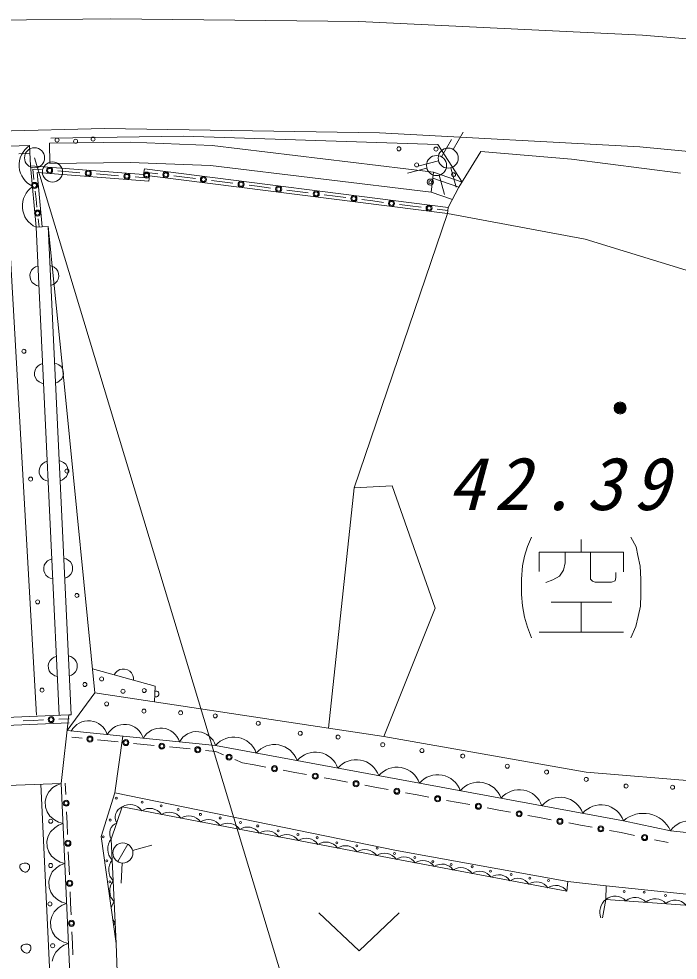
# Model space of a CAD drawing. Units: millimetres, scale not verified. Extents: x 40000 to 680000, y 20000 to 380000.
# Drawn here: x 516460 to 532873, y 264394 to 287835 of the extents above; entities that cross this region are included whole.
import ezdxf

# ---------------------------------------------------------------- set-up
doc = ezdxf.new("R2010")
doc.units = ezdxf.units.MM
doc.header["$LTSCALE"] = 1000
doc.linetypes.add('CHAIN', pattern=[18.5, 12, -1.5, 3.5, -1.5])
doc.layers.add('S-BGD', color=7, linetype='Continuous', lineweight=13)
doc.layers.add('S-BMK', color=1, linetype='CHAIN', lineweight=13)
doc.styles.add('ＭＳ ゴシック', font='')
doc.styles.get('ＭＳ ゴシック').set_extended_font_data('MS Gothic')

msp = doc.modelspace()

# ---------------------------------------------------------------- linework, layer by layer
at = {"layer": 'S-BGD'}
for p, q in [((513545, 284987), (518594, 285100)), ((518594, 285100), (525442, 284999)), ((520563, 284911), (517260, 284862)), ((526889, 284709), (520563, 284911)), ((525442, 284999), (531917, 284645)), ((527234, 284832), (526984, 284399)), ((527524, 285016), (527274, 284583)), ((516727, 284679), (513868, 284599)), ((516903, 270496), (516098, 284661)), ((516727, 284679), (516752, 284175)), ((517224, 284736), (519236, 284761)), ((517224, 284736), (517230, 284236)), ((519236, 284761), (521273, 284683)), ((521273, 284683), (526783, 284017)), ((527497, 283771), (526889, 284709)), ((531917, 284645), (541870, 283697)), ((516733, 284479), (516460, 284471)), ((516852, 284375), (525721, 255012)), ((527961, 284534), (527417, 283640)), ((530218, 284338), (527961, 284534)), ((532928, 283990), (530218, 284338)), ((519567, 283956), (516752, 284175)), ((516752, 284175), (516888, 282646)), ((519229, 284261), (517230, 284236)), ((521234, 284184), (519229, 284261)), ((526723, 283520), (521234, 284184)), ((526618, 284118), (526135, 283988)), ((526909, 284301), (526426, 284172)), ((527214, 284125), (527344, 283642)), ((517021, 284079), (516808, 284095)), ((516836, 283836), (516808, 284095)), ((519696, 283795), (516917, 284012)), ((516917, 284012), (517037, 282659)), ((517708, 284025), (517433, 284047)), ((517708, 284025), (517982, 284004)), ((518669, 283950), (518395, 283972)), ((518669, 283950), (518944, 283929)), ((519631, 283876), (519356, 283897)), ((519586, 284096), (519567, 283956)), ((527151, 283136), (519586, 284096)), ((519631, 283876), (519637, 283915)), ((519650, 284012), (519645, 283973)), ((519650, 284012), (519918, 283978)), ((519714, 283928), (519696, 283795)), ((527132, 282987), (519714, 283928)), ((520587, 283893), (520319, 283927)), ((520587, 283893), (520854, 283859)), ((526783, 284017), (526723, 283520)), ((526783, 284017), (527497, 283771)), ((526924, 283942), (527053, 283459)), ((521523, 283774), (521255, 283808)), ((521523, 283774), (521791, 283740)), ((522459, 283656), (522192, 283690)), ((522459, 283656), (522727, 283622)), ((527417, 283640), (526764, 283864)), ((527417, 283640), (527151, 283136)), ((516888, 283343), (516867, 283541)), ((523396, 283537), (523128, 283571)), ((523396, 283537), (523663, 283503)), ((524332, 283418), (524065, 283452)), ((524332, 283418), (524600, 283384)), ((526723, 283520), (527257, 283337)), ((516888, 283343), (516910, 283146)), ((525269, 283299), (525001, 283333)), ((525269, 283299), (525536, 283265)), ((526205, 283180), (525938, 283214)), ((526205, 283180), (526473, 283146)), ((524806, 276160), (527132, 282987)), ((527142, 283061), (526874, 283095)), ((527151, 283136), (527132, 282987)), ((527132, 282987), (530556, 282349)), ((516962, 282653), (516941, 282851)), ((517037, 282659), (516888, 282646)), ((516888, 282646), (517462, 270494)), ((517187, 282660), (517037, 282659)), ((517633, 278338), (517187, 282660)), ((517762, 270507), (517187, 282660)), ((530556, 282349), (535491, 280834)), ((516749, 281519), (516777, 281575)), ((516777, 281575), (516829, 281626)), ((516829, 281626), (516877, 281659)), ((516877, 281659), (516933, 281680)), ((517233, 281694), (517291, 281677)), ((517291, 281677), (517341, 281649)), ((517341, 281649), (517399, 281604)), ((517399, 281604), (517431, 281551)), ((517431, 281551), (517451, 281493)), ((516735, 281459), (516749, 281519)), ((516738, 281382), (516735, 281459)), ((516759, 281324), (516738, 281382)), ((516791, 281270), (516759, 281324)), ((517413, 281300), (517360, 281248)), ((517440, 281356), (517413, 281300)), ((517455, 281416), (517440, 281356)), ((517451, 281493), (517455, 281416)), ((516848, 281226), (516791, 281270)), ((516898, 281198), (516848, 281226)), ((516957, 281181), (516898, 281198)), ((517313, 281216), (517256, 281195)), ((517360, 281248), (517313, 281216)), ((516892, 279145), (516944, 279196)), ((516944, 279196), (516992, 279228)), ((516992, 279228), (517048, 279250)), ((517348, 279264), (517406, 279246)), ((517406, 279246), (517456, 279219)), ((517456, 279219), (517513, 279174)), ((516850, 279029), (516864, 279088)), ((516853, 278951), (516850, 279029)), ((516873, 278894), (516853, 278951)), ((516864, 279088), (516892, 279145)), ((517513, 279174), (517546, 279120)), ((517546, 279120), (517566, 279062)), ((517570, 278985), (517555, 278925)), ((517566, 279062), (517570, 278985)), ((516906, 278840), (516873, 278894)), ((516963, 278795), (516906, 278840)), ((517013, 278767), (516963, 278795)), ((517072, 278750), (517013, 278767)), ((517428, 278786), (517371, 278764)), ((517475, 278818), (517428, 278786)), ((517528, 278869), (517475, 278818)), ((517555, 278925), (517528, 278869)), ((517633, 278338), (518355, 271053)), ((517463, 276833), (517521, 276816)), ((516964, 276598), (516979, 276658)), ((516968, 276521), (516964, 276598)), ((516979, 276658), (517007, 276714)), ((517007, 276714), (517059, 276766)), ((517059, 276766), (517106, 276798)), ((517106, 276798), (517163, 276819)), ((517521, 276816), (517571, 276788)), ((517571, 276788), (517628, 276743)), ((517628, 276743), (517661, 276690)), ((517661, 276690), (517681, 276632)), ((517681, 276632), (517685, 276554)), ((516988, 276463), (516968, 276521)), ((517021, 276410), (516988, 276463)), ((517078, 276365), (517021, 276410)), ((517128, 276337), (517078, 276365)), ((517590, 276387), (517543, 276355)), ((517643, 276439), (517590, 276387)), ((517670, 276495), (517643, 276439)), ((517685, 276554), (517670, 276495)), ((517187, 276320), (517128, 276337)), ((517543, 276355), (517486, 276334)), ((524167, 270173), (524806, 276160)), ((524806, 276160), (525750, 276204)), ((525750, 276204), (526824, 273158)), ((529224, 274926), (529119, 274693)), ((530462, 274866), (530462, 274551)), ((531699, 274926), (531827, 274686)), ((529119, 274693), (529044, 274453)), ((529412, 274071), (529412, 274551)), ((529412, 274551), (531512, 274551)), ((530057, 274551), (530057, 274288)), ((530687, 274543), (530687, 273966)), ((531512, 274551), (531512, 274063)), ((531827, 274686), (531872, 274468)), ((517094, 274228), (517121, 274284)), ((517121, 274284), (517174, 274335)), ((517174, 274335), (517221, 274367)), ((517221, 274367), (517278, 274389)), ((517578, 274402), (517636, 274385)), ((517636, 274385), (517686, 274358)), ((517686, 274358), (517743, 274313)), ((517743, 274313), (517776, 274259)), ((517776, 274259), (517796, 274201)), ((529044, 274453), (528999, 274213)), ((530057, 274288), (530019, 274108)), ((531872, 274468), (531924, 274206)), ((517079, 274168), (517094, 274228)), ((517083, 274091), (517079, 274168)), ((517103, 274033), (517083, 274091)), ((517136, 273979), (517103, 274033)), ((517785, 274064), (517758, 274008)), ((517800, 274124), (517785, 274064)), ((517796, 274201), (517800, 274124)), ((528999, 274213), (528977, 273883)), ((530019, 274108), (529922, 273958)), ((531324, 273921), (531324, 274048)), ((531924, 274206), (531947, 273883)), ((517193, 273934), (517136, 273979)), ((517243, 273907), (517193, 273934)), ((517301, 273889), (517243, 273907)), ((517658, 273924), (517601, 273903)), ((517705, 273957), (517658, 273924)), ((517758, 274008), (517705, 273957)), ((528977, 273883), (528977, 273501)), ((529757, 273868), (529577, 273801)), ((529922, 273958), (529757, 273868)), ((530687, 273966), (530694, 273883)), ((530694, 273883), (530739, 273831)), ((530739, 273831), (530807, 273808)), ((530807, 273808), (531212, 273808)), ((531212, 273808), (531302, 273838)), ((531302, 273838), (531324, 273921)), ((531947, 273883), (531947, 273501)), ((528977, 273501), (528999, 273216)), ((531947, 273501), (531932, 273208)), ((526824, 273158), (525544, 269966)), ((528999, 273216), (529052, 272938)), ((529712, 273313), (531219, 273313)), ((530462, 273313), (530462, 272556)), ((531932, 273208), (531879, 272953)), ((529052, 272938), (529119, 272683)), ((531879, 272953), (531819, 272706)), ((529119, 272683), (529224, 272421)), ((531819, 272706), (531699, 272421)), ((529412, 272563), (531512, 272563)), ((517289, 271905), (517336, 271937)), ((517336, 271937), (517393, 271959)), ((517692, 271972), (517751, 271955)), ((517751, 271955), (517801, 271927)), ((517801, 271927), (517858, 271882)), ((517194, 271738), (517209, 271797)), ((517198, 271660), (517194, 271738)), ((517209, 271797), (517236, 271854)), ((517236, 271854), (517289, 271905)), ((517858, 271882), (517891, 271829)), ((517891, 271829), (517911, 271771)), ((517915, 271693), (517900, 271634)), ((517911, 271771), (517915, 271693)), ((517218, 271602), (517198, 271660)), ((517251, 271549), (517218, 271602)), ((517308, 271504), (517251, 271549)), ((517358, 271476), (517308, 271504)), ((517416, 271459), (517358, 271476)), ((517773, 271494), (517716, 271472)), ((517820, 271526), (517773, 271494)), ((517873, 271577), (517820, 271526)), ((517900, 271634), (517873, 271577)), ((518296, 271647), (519854, 271220)), ((518834, 271500), (518869, 271550)), ((518869, 271550), (518910, 271589)), ((518910, 271589), (518971, 271629)), ((518971, 271629), (519032, 271644)), ((519032, 271644), (519093, 271645)), ((519093, 271645), (519168, 271625)), ((519168, 271625), (519220, 271592)), ((519220, 271592), (519265, 271549)), ((519265, 271549), (519297, 271483)), ((519297, 271483), (519313, 271428)), ((519313, 271428), (519316, 271367)), ((519854, 271220), (519840, 270828)), ((517662, 270111), (518355, 271053)), ((524167, 270173), (518355, 271053)), ((517705, 270504), (514146, 270347)), ((517705, 270504), (517517, 268797)), ((517762, 270507), (517705, 270504)), ((514155, 270148), (517714, 270305)), ((516820, 270365), (516566, 270354)), ((516820, 270365), (517074, 270376)), ((517710, 270405), (517455, 270393)), ((521356, 269740), (517662, 270111)), ((525544, 269966), (524167, 270173)), ((517783, 269945), (518038, 269920)), ((518677, 269856), (518422, 269882)), ((518677, 269856), (518933, 269831)), ((518853, 268561), (519046, 269972)), ((525544, 269966), (530581, 269079)), ((519572, 269768), (519316, 269793)), ((519572, 269768), (519827, 269742)), ((520466, 269679), (520211, 269704)), ((520466, 269679), (520722, 269653)), ((521361, 269590), (521105, 269615)), ((521356, 269740), (531513, 267865)), ((521361, 269590), (521551, 269510)), ((522027, 269311), (521837, 269390)), ((522317, 269257), (522027, 269311)), ((522317, 269257), (522607, 269204)), ((523332, 269070), (523042, 269123)), ((523332, 269070), (523622, 269016)), ((524348, 268882), (524057, 268936)), ((524348, 268882), (524638, 268829)), ((530581, 269079), (536352, 268602)), ((517517, 268797), (514302, 268678)), ((517349, 261619), (517007, 268778)), ((517309, 268691), (517204, 268589)), ((517404, 268755), (517309, 268691)), ((517517, 268797), (517404, 268755)), ((517825, 261814), (517517, 268797)), ((517617, 268802), (517629, 268517)), ((525363, 268695), (525073, 268749)), ((525363, 268695), (525653, 268642)), ((517149, 268476), (517117, 268357)), ((517204, 268589), (517149, 268476)), ((518853, 268561), (518510, 267477)), ((525862, 267124), (518853, 268561)), ((526378, 268508), (526088, 268561)), ((526378, 268508), (526668, 268454)), ((517117, 268357), (517123, 268203)), ((517123, 268203), (517166, 268087)), ((519035, 268210), (518761, 267409)), ((525856, 266906), (519035, 268210)), ((527393, 268320), (527103, 268374)), ((527393, 268320), (527683, 268267)), ((528409, 268133), (528118, 268187)), ((517166, 268087), (517231, 267980)), ((517231, 267980), (517345, 267888)), ((517661, 267805), (517648, 268090)), ((528409, 268133), (528699, 268080)), ((529424, 267946), (529134, 267999)), ((529424, 267946), (529714, 267892)), ((517353, 267693), (517248, 267591)), ((517345, 267888), (517445, 267835)), ((517448, 267757), (517353, 267693)), ((517445, 267835), (517561, 267800)), ((517561, 267800), (517448, 267757)), ((517661, 267805), (517673, 267520)), ((530439, 267758), (530149, 267812)), ((530439, 267758), (530729, 267705)), ((531513, 267865), (532683, 267618)), ((517193, 267479), (517161, 267360)), ((517248, 267591), (517193, 267479)), ((518510, 267477), (518886, 264807)), ((531454, 267571), (531164, 267625)), ((531454, 267571), (531788, 267501)), ((532683, 267618), (536632, 267204)), ((517161, 267360), (517167, 267205)), ((518761, 267409), (518886, 264807)), ((519175, 267281), (518925, 266848)), ((519774, 267259), (519291, 267129)), ((532622, 267324), (532288, 267395)), ((517167, 267205), (517210, 267090)), ((517210, 267090), (517275, 266983)), ((517705, 266807), (517692, 267092)), ((530128, 266353), (525862, 267124)), ((516485, 266747), (516496, 266766)), ((516496, 266766), (516514, 266783)), ((516514, 266783), (516537, 266795)), ((516537, 266795), (516563, 266804)), ((516563, 266804), (516591, 266809)), ((516591, 266809), (516620, 266810)), ((516620, 266810), (516648, 266807)), ((516648, 266807), (516674, 266800)), ((516674, 266800), (516696, 266788)), ((516696, 266788), (516713, 266772)), ((516713, 266772), (516722, 266754)), ((516722, 266754), (516727, 266733)), ((517275, 266983), (517389, 266890)), ((517389, 266890), (517489, 266837)), ((517492, 266760), (517397, 266696)), ((517489, 266837), (517605, 266802)), ((517605, 266802), (517492, 266760)), ((517705, 266807), (517718, 266523)), ((519035, 266815), (519005, 266316)), ((525856, 266906), (530103, 266109)), ((516481, 266725), (516485, 266747)), ((516484, 266702), (516481, 266725)), ((516493, 266680), (516484, 266702)), ((516506, 266657), (516493, 266680)), ((516524, 266637), (516506, 266657)), ((516544, 266618), (516524, 266637)), ((516567, 266603), (516544, 266618)), ((516590, 266593), (516567, 266603)), ((516613, 266587), (516590, 266593)), ((516636, 266588), (516613, 266587)), ((516655, 266595), (516636, 266588)), ((516673, 266607), (516655, 266595)), ((516689, 266623), (516673, 266607)), ((516703, 266643), (516689, 266623)), ((516714, 266664), (516703, 266643)), ((516722, 266687), (516714, 266664)), ((516726, 266711), (516722, 266687)), ((516727, 266733), (516726, 266711)), ((517292, 266593), (517237, 266481)), ((517397, 266696), (517292, 266593)), ((517237, 266481), (517205, 266362)), ((517205, 266362), (517212, 266208)), ((530103, 266109), (530128, 266353)), ((531084, 266242), (530128, 266353)), ((517212, 266208), (517254, 266092)), ((517254, 266092), (517319, 265985)), ((517749, 265810), (517736, 266095)), ((531084, 266242), (531072, 265907)), ((541039, 265225), (531084, 266242)), ((517319, 265985), (517433, 265893)), ((517433, 265893), (517533, 265839)), ((517533, 265839), (517649, 265805)), ((530992, 265445), (531072, 265907)), ((531072, 265907), (537483, 265448)), ((517336, 265596), (517281, 265484)), ((517441, 265698), (517336, 265596)), ((517536, 265762), (517441, 265698)), ((517649, 265805), (517536, 265762)), ((517749, 265810), (517762, 265525)), ((517281, 265484), (517249, 265365)), ((517249, 265365), (517256, 265210)), ((523929, 265575), (524929, 264630)), ((524929, 264630), (525929, 265575)), ((517256, 265210), (517298, 265094)), ((517298, 265094), (517363, 264987)), ((517363, 264987), (517477, 264895)), ((517477, 264895), (517577, 264842)), ((517793, 264813), (517780, 265098)), ((516515, 264707), (516519, 264728)), ((516518, 264684), (516515, 264707)), ((516527, 264661), (516518, 264684)), ((516519, 264728), (516531, 264748)), ((516541, 264639), (516527, 264661)), ((516531, 264748), (516549, 264765)), ((516549, 264765), (516571, 264777)), ((516571, 264777), (516598, 264786)), ((516598, 264786), (516626, 264791)), ((516626, 264791), (516655, 264792)), ((516655, 264792), (516683, 264789)), ((516683, 264789), (516709, 264781)), ((516709, 264781), (516731, 264770)), ((516731, 264770), (516748, 264753)), ((516748, 264646), (516737, 264624)), ((516748, 264753), (516757, 264736)), ((516756, 264669), (516748, 264646)), ((516761, 264693), (516756, 264669)), ((516757, 264736), (516761, 264715)), ((516761, 264715), (516761, 264693)), ((517486, 264700), (517380, 264598)), ((517580, 264765), (517486, 264700)), ((517577, 264842), (517693, 264807)), ((517693, 264807), (517580, 264765)), ((517793, 264813), (517806, 264528)), ((518886, 264807), (518986, 261468)), ((516558, 264618), (516541, 264639)), ((516579, 264600), (516558, 264618)), ((516601, 264585), (516579, 264600)), ((516625, 264575), (516601, 264585)), ((516648, 264569), (516625, 264575)), ((516670, 264570), (516648, 264569)), ((516689, 264576), (516670, 264570)), ((516707, 264588), (516689, 264576)), ((516723, 264605), (516707, 264588)), ((516737, 264624), (516723, 264605)), ((517325, 264486), (517293, 264367)), ((517380, 264598), (517325, 264486))]:
    msp.add_line(p, q, dxfattribs=at)
for centre, radius in [((517412, 284816), 50), ((517874, 284786), 50), ((518308, 284839), 50), ((516852, 284375), 250), ((525921, 284598), 50), ((526845, 284591), 50), ((527149, 284366), 250), ((526859, 284182), 250), ((517298, 284021), 250), ((517227, 284062), 75), ((517227, 284062), 49.5), ((526362, 284196), 50), ((518189, 283988), 75), ((518189, 283988), 49.5), ((519150, 283913), 75), ((519150, 283913), 49.5), ((519641, 283944), 75), ((519641, 283944), 49.5), ((520118, 283952), 75), ((520118, 283952), 49.5), ((521055, 283834), 75), ((521055, 283834), 49.5), ((527281, 283952), 50), ((516852, 283688), 75), ((516852, 283688), 49.5), ((521991, 283715), 75), ((521991, 283715), 49.5), ((522928, 283596), 75), ((522928, 283596), 49.5), ((526704, 283770), 75), ((526704, 283770), 37.5), ((523864, 283477), 75), ((523864, 283477), 49.5), ((524801, 283358), 75), ((524801, 283358), 49.5), ((525737, 283239), 75), ((525737, 283239), 49.5), ((526673, 283121), 75), ((526673, 283121), 49.5), ((516925, 282998), 75), ((516925, 282998), 49.5), ((516586, 279556), 50), ((531428, 278144), 150), ((531428, 278144), 131), ((531428, 278144), 112), ((531428, 278144), 93.7), ((531427, 278144), 75), ((531428, 278144), 75), ((531428, 278144), 56.2), ((531427, 278144), 37.5), ((531428, 278143), 37.5), ((531428, 278144), 18.7), ((517656, 276574), 50), ((516753, 276374), 50), ((516927, 273317), 50), ((517905, 273476), 50), ((518520, 271398), 50), ((518104, 271259), 50), ((517038, 271119), 50), ((519053, 271091), 50), ((519581, 271109), 50), ((518646, 270777), 50), ((519575, 270596), 50), ((520487, 270554), 50), ((521348, 270478), 50), ((517265, 270385), 75), ((517265, 270385), 49.5), ((522419, 270294), 50), ((523465, 270044), 50), ((518230, 269901), 75), ((518230, 269901), 49.5), ((519124, 269812), 75), ((519124, 269812), 49.5), ((524408, 269951), 50), ((525519, 269760), 50), ((520019, 269723), 75), ((520019, 269723), 49.5), ((520914, 269634), 75), ((520914, 269634), 49.5), ((526496, 269614), 50), ((521694, 269450), 75), ((521694, 269450), 49.5), ((527512, 269478), 50), ((522825, 269163), 75), ((522825, 269163), 49.5), ((528619, 269225), 50), ((529597, 269079), 50), ((523840, 268976), 75), ((523840, 268976), 49.5), ((524855, 268789), 75), ((530584, 268896), 50), ((524855, 268789), 49.5), ((525871, 268601), 75), ((525871, 268601), 49.5), ((531577, 268731), 50), ((532733, 268700), 50), ((518886, 268431), 25), ((526886, 268414), 75), ((526886, 268414), 49.5), ((517639, 268303), 75), ((517639, 268303), 49.5), ((519533, 268332), 25), ((520005, 268235), 25), ((520425, 268149), 25), ((527901, 268227), 75), ((527901, 268227), 49.5), ((520979, 268025), 25), ((521474, 267935), 25), ((528916, 268039), 75), ((528916, 268039), 49.5), ((529931, 267852), 75), ((517254, 267854), 50), ((518735, 267884), 25), ((521976, 267822), 25), ((522406, 267736), 25), ((529931, 267852), 49.5), ((530947, 267664), 75), ((530947, 267664), 49.5), ((518561, 267465), 25), ((522918, 267615), 25), ((523409, 267526), 25), ((523886, 267445), 25), ((532038, 267447), 75), ((532038, 267447), 49.5), ((517683, 267306), 75), ((517683, 267306), 49.5), ((519050, 267064), 250), ((524375, 267318), 25), ((524875, 267243), 25), ((525383, 267182), 25), ((525812, 267051), 25), ((517253, 266752), 50), ((518653, 266866), 25), ((526318, 266954), 25), ((526763, 266847), 25), ((527221, 266775), 25), ((527748, 266722), 25), ((528204, 266612), 25), ((528714, 266530), 25), ((517727, 266309), 75), ((517727, 266309), 49.5), ((518723, 266348), 25), ((529179, 266435), 25), ((529645, 266377), 25), ((531527, 266104), 25), ((532029, 266087), 25), ((517234, 265795), 50), ((532559, 266005), 25), ((517771, 265312), 75), ((517771, 265312), 49.5), ((517302, 264754), 50)]:
    msp.add_circle(centre, radius, dxfattribs=at)
for centre, radius, start, end in [((517050, 284192), 583, 123.5698, 245.454), ((517130, 283176), 583, 123.5698, 245.454), ((519876, 271023), 71.4, 244.3708, 111.5339), ((518194, 269866), 490, 17.0525, 151.4749), ((519092, 269776), 490, 17.0525, 151.4749), ((519990, 269686), 490, 17.0525, 151.4749), ((520888, 269596), 490, 17.0525, 151.4749), ((521811, 269356), 594, 19.2398, 139.8474), ((522826, 269169), 594, 19.2398, 139.8474), ((523842, 268981), 594, 19.2398, 139.8474), ((524858, 268794), 594, 19.2398, 139.8474), ((525873, 268606), 594, 19.2398, 139.8474), ((526889, 268419), 594, 19.2398, 139.8474), ((527904, 268232), 594, 19.2398, 139.8474), ((528920, 268044), 594, 19.2398, 139.8474), ((529936, 267857), 594, 19.2398, 139.8474), ((519131, 267954), 274, 110.5496, 211.6842), ((519230, 267910), 358, 35.2622, 123.0859), ((519717, 267817), 358, 35.2617, 123.0867), ((530951, 267669), 594, 19.2398, 139.8474), ((520204, 267724), 358, 35.2602, 123.0876), ((520691, 267631), 358, 35.2622, 123.0874), ((532006, 267304), 747, 24.8289, 131.3225), ((518994, 267553), 274, 110.5496, 211.6842), ((521179, 267538), 358, 35.2622, 123.0859), ((521666, 267445), 358, 35.2625, 123.0859), ((522153, 267352), 358, 35.2622, 123.0859), ((533158, 267286), 579, 22.658, 145.0483), ((522640, 267258), 358, 35.2622, 123.0859), ((523128, 267165), 358, 35.2617, 123.0867), ((519062, 267163), 390, 140.7627, 224.7412), ((523615, 267072), 358, 35.2602, 123.0876), ((524102, 266979), 358, 35.2622, 123.0874), ((524589, 266886), 358, 35.2622, 123.0859), ((525076, 266793), 358, 35.2625, 123.0859), ((525564, 266699), 358, 35.2622, 123.0859), ((519087, 266642), 390, 140.7627, 224.7412), ((526048, 266627), 338, 34.1489, 124.5869), ((526520, 266539), 338, 34.1472, 124.5889), ((526992, 266450), 338, 34.1487, 124.5881), ((527464, 266362), 338, 34.1484, 124.5876), ((527935, 266273), 338, 34.1489, 124.5869), ((528407, 266184), 338, 34.1472, 124.5889), ((519112, 266122), 390, 140.7627, 224.7412), ((528879, 266096), 338, 34.1487, 124.5881), ((529351, 266007), 338, 34.1484, 124.5876), ((529823, 265919), 338, 34.1489, 124.5869), ((519137, 265601), 390, 140.7634, 165.5681), ((531331, 265590), 408, 129.3013, 200.6943), ((531303, 265628), 362, 42.4539, 129.7249), ((531801, 265594), 362, 42.4539, 129.7249), ((532300, 265560), 362, 42.4539, 129.7249), ((532798, 265526), 362, 42.4539, 129.7249), ((519137, 265601), 389, 210.4542, 224.7466), ((519162, 265081), 390, 140.7666, 151.2881)]:
    msp.add_arc(centre, radius, start, end, dxfattribs=at)
at = {"layer": 'S-BMK'}
for p, q in [((518750, 287835), (513323, 287778)), ((518750, 287835), (524920, 287772)), ((524920, 287772), (531986, 287429)), ((538905, 286873), (531986, 287429))]:
    msp.add_line(p, q, dxfattribs=at)

# ---------------------------------------------------------------- texts
at = {"layer": 'S-BGD', "insert": (527129, 275580), "char_height": 1320, "attachment_point": 7, "style": 'ＭＳ ゴシック'}
msp.add_mtext('\\T1.28;\\Q15;42.39', dxfattribs=at)

doc.saveas('drawing.dxf')
